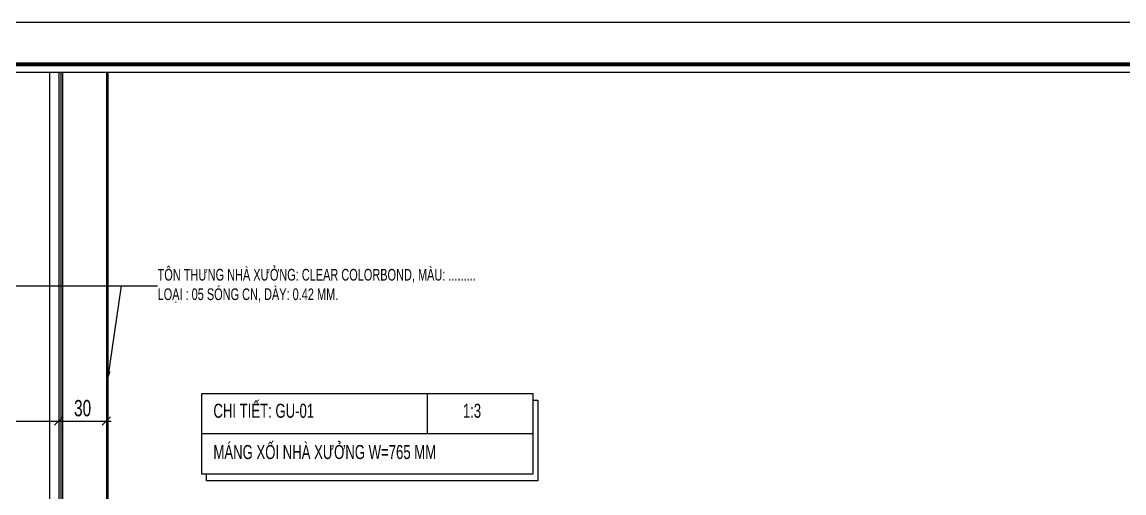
# Model space of a CAD drawing. Header units: inches. Extents: x 315041 to 662841, y -45540 to -35018.
# Drawn here: x 333324 to 333559.6, y -36261.9 to -36161.1 of the extents above; entities that cross this region are included whole.
import ezdxf

# ---------------------------------------------------------------- set-up
doc = ezdxf.new("R2010")
doc.units = ezdxf.units.IN
doc.header["$MEASUREMENT"] = 0
for name, color, linetype in [('2', 2, 'Continuous'), ('3', 3, 'Continuous'), ('7', 7, 'Continuous'), ('BAO KHUNG', 31, 'Continuous')]:
    doc.layers.add(name, color=color, linetype=linetype)
doc.styles.add('ST1H', font='vnshxh.shx', dxfattribs={"width": 0.7})
doc.dimstyles.new('3', dxfattribs={"dimtxt": 3.5, "dimasz": 1.8, "dimexe": 1, "dimexo": 0, "dimgap": 1, "dimtad": 1, "dimdec": 0, "dimlfac": 3, "dimzin": 0, "dimdsep": 46, "dimtxsty": 'ST1H', "dimblk": 'OBLIQUE', "dimcen": 1, "dimdle": 1, "dimclrd": 8, "dimclre": 8, "dimclrt": 3, "dimadec": 0, "dimazin": 0, "dimtfac": 1, "dimtdec": 0, "dimtix": 1, "dimtofl": 0, "dimtmove": 1, "dimatfit": 3, "dimfxl": 0.18, "dimtolj": 1, "dimtzin": 0, "dimlwd": -1, "dimlwe": -1, "dimarcsym": 1})

# ---------------------------------------------------------------- blocks, each defined once
blk = doc.blocks.new('A$C75D82031')
at = {"layer": '2', "color": 157, "linetype": 'Continuous'}
blk.add_lwpolyline([(0, 420), (594, 420), (594, 0), (0, 0)], close=True, dxfattribs=at)
at = {"layer": '7', "color": 147, "linetype": 'Continuous'}
blk.add_lwpolyline([(12.33, 57.61), (581.67, 57.61), (581.67, 409.19), (12.33, 409.19)], close=True, dxfattribs=at)
at = {"layer": 'BAO KHUNG', "color": 167, "linetype": 'Continuous', "const_width": 0.871}
blk.add_lwpolyline([(10.59, 9.07), (583.41, 9.07), (583.41, 410.93), (10.59, 410.93)], close=True, dxfattribs=at)
blk = doc.blocks.new('_Oblique')
at = {"color": 0, "linetype": 'ByBlock', "lineweight": -2}
blk.add_line((-0.5, -0.5), (0.5, 0.5), dxfattribs=at)
blk = doc.blocks.new('*D400')
at = {"color": 8, "linetype": 'Continuous', "transparency": 16777216}
for p, q in [((333265.17, -36241), (333265.17, -36247.5)), ((333331.84, -36240.74), (333331.84, -36247.5)), ((333264.17, -36246.5), (333332.84, -36246.5))]:
    blk.add_line(p, q, dxfattribs=at)
at = {"layer": 'Defpoints', "color": 0, "transparency": 16777216}
for p in [(333265.17, -36241), (333331.84, -36240.74), (333331.84, -36246.5)]:
    blk.add_point(p, dxfattribs=at)
at = {"color": 8, "transparency": 16777216, "xscale": 1.8, "yscale": 1.8, "zscale": 1.8, "rotation": 180}
blk.add_blockref('_Oblique', (333265.17, -36246.5), dxfattribs=at)
at = {"color": 8, "transparency": 16777216, "xscale": 1.8, "yscale": 1.8, "zscale": 1.8}
blk.add_blockref('_Oblique', (333331.84, -36246.5), dxfattribs=at)
at = {"color": 3, "transparency": 16777216, "insert": (333298.5, -36243.75), "char_height": 3.5, "attachment_point": 5, "style": 'ST1H'}
blk.add_mtext('\\A1;200', dxfattribs=at)
blk = doc.blocks.new('*D401')
at = {"color": 8, "linetype": 'Continuous', "transparency": 16777216}
for p, q in [((333331.84, -36240.74), (333331.84, -36247.5)), ((333342, -36241.47), (333342, -36247.5)), ((333330.84, -36246.5), (333343, -36246.5))]:
    blk.add_line(p, q, dxfattribs=at)
at = {"layer": 'Defpoints', "color": 0, "transparency": 16777216}
for p in [(333331.84, -36240.74), (333342, -36241.47), (333342, -36246.5)]:
    blk.add_point(p, dxfattribs=at)
at = {"color": 8, "transparency": 16777216, "xscale": 1.8, "yscale": 1.8, "zscale": 1.8, "rotation": 180}
blk.add_blockref('_Oblique', (333331.84, -36246.5), dxfattribs=at)
at = {"color": 8, "transparency": 16777216, "xscale": 1.8, "yscale": 1.8, "zscale": 1.8}
blk.add_blockref('_Oblique', (333342, -36246.5), dxfattribs=at)
at = {"color": 3, "transparency": 16777216, "insert": (333336.92, -36243.75), "char_height": 3.5, "attachment_point": 5, "style": 'ST1H'}
blk.add_mtext('\\A1;30', dxfattribs=at)

msp = doc.modelspace()

# ---------------------------------------------------------------- linework, layer by layer
at = {"layer": '2'}
msp.add_line((333329.8371, -36171.9399), (333329.8371, -36421.7777), dxfattribs=at)
msp.add_lwpolyline([(333331.8371, -36171.9399), (333331.8371, -36419.7777)], dxfattribs=at)
at = {"layer": '3'}
for points in [[(333342.3311, -36171.9399), (333342.3311, -36322.2096), (333332.3371, -36322.2096), (333332.3371, -36171.9399)], [(333341.9978, -36171.9399), (333341.9978, -36321.8763), (333332.6704, -36321.8763), (333332.6704, -36171.9399)]]:
    msp.add_lwpolyline(points, dxfattribs=at)

# ---------------------------------------------------------------- block references
at = {"color": 1}
msp.add_blockref('A$C75D82031', (333173.4423, -36581.1298), dxfattribs=at)

# ---------------------------------------------------------------- dimensions: what is measured, and where the dimension line sits
at = {"color": 8}
for base, p1, p2, picture, middle in [((333331.8371, -36246.4998), (333265.1704, -36240.9958), (333331.8371, -36240.7366), '*D400', (333298.5037, -36243.7498)), ((333341.9978, -36246.4998), (333331.8371, -36240.7366), (333341.9978, -36241.4749), '*D401', (333336.9174, -36243.7498))]:
    dim = msp.add_linear_dim(base=base, p1=p1, p2=p2, dimstyle='3', dxfattribs=at)
    dim.commit()
    dim.dimension.update_dxf_attribs({"geometry": picture, "text_midpoint": middle})

# ---------------------------------------------------------------- next in the draw order: texts
at = {"layer": '3', "attachment_point": 4, "style": 'ST1H', "bg_fill": 2}
for s, insert, char_height in [('\\A1;t«n TH¦NG nhµ x\xadëng: CLEAR COLORBOND, mµu: .........\\PLo¹i : 05 SãNG CN, dµy: 0.42 mm.', (333352.9575, -36217.5522), 2.5), ('\\A1;CHI TIÕT: gu-01', (333364.8911, -36244.3142), 3), ('\\A1;m¸ng xèi nhµ x\xadëng W=765 MM', (333364.8911, -36253.1439), 3)]:
    msp.add_mtext(s, dxfattribs=dict(at, insert=insert, char_height=char_height))

# ---------------------------------------------------------------- next in the draw order: linework, layer by layer
at = {"color": 9}
msp.add_line((333410.5761, -36240.5998), (333410.5761, -36249.2243), dxfattribs=at)
for points in [[(333362.4216, -36240.5998), (333433.2112, -36240.5998), (333433.2112, -36257.8489), (333362.4216, -36257.8489)], [(333362.4216, -36240.5998), (333433.2112, -36240.5998), (333433.2112, -36249.2243), (333362.4216, -36249.2243)]]:
    msp.add_lwpolyline(points, close=True, dxfattribs=at)
msp.add_lwpolyline([(333433.2112, -36242.0203), (333434.2338, -36242.0203), (333434.2338, -36259.2695), (333363.4442, -36259.2695), (333363.4442, -36257.8489)], dxfattribs=at)

# ---------------------------------------------------------------- next in the draw order: leaders
for points in [[(333264.7729, -36237.6268), (333267.6694, -36217.5522), (333352.9575, -36217.5522)], [(333342.3311, -36237.6268), (333345.2276, -36217.5522), (333352.9575, -36217.5522)]]:
    msp.add_leader(points, dimstyle='3', override={"dimgap": 1, "dimtad": 0}, dxfattribs=at)

# ---------------------------------------------------------------- next in the draw order: texts
at = {"layer": '3', "insert": (333418.2353, -36244.3142), "char_height": 3, "attachment_point": 4, "style": 'ST1H', "bg_fill": 2}
msp.add_mtext('\\A1;1:3', dxfattribs=at)

doc.saveas('drawing.dxf')
